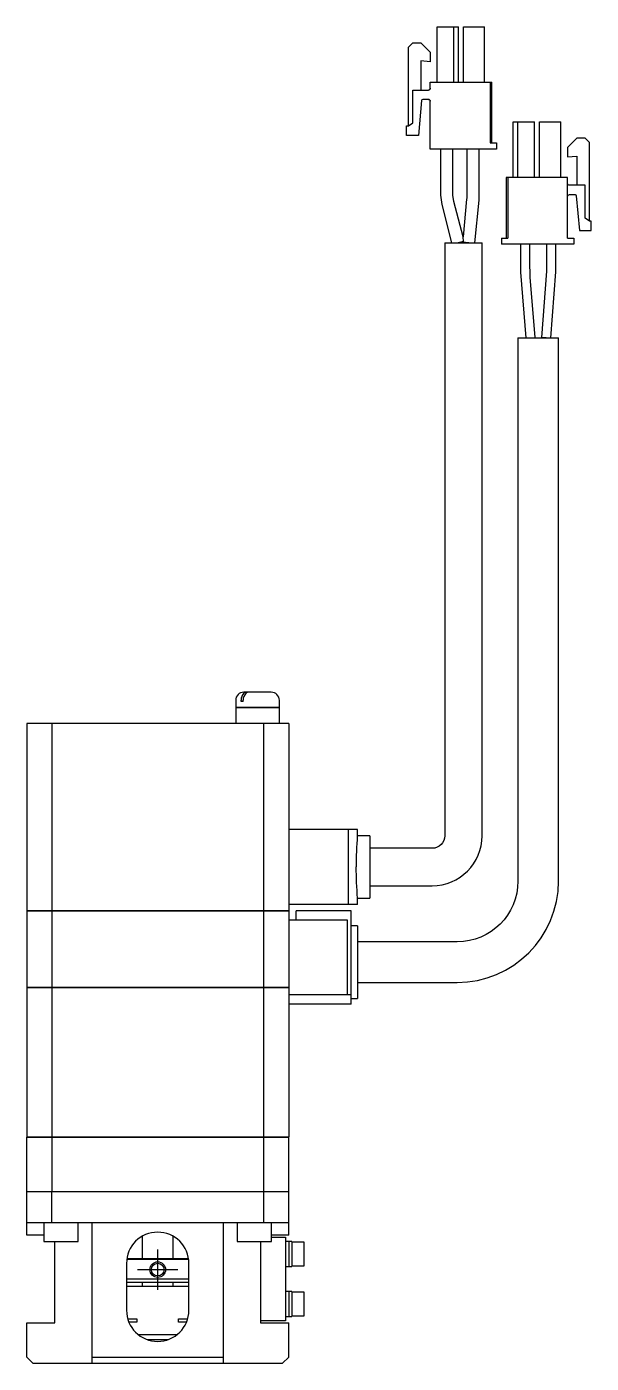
# Model space of a CAD drawing. Extents: x 0 to 1346, y -8 to 1139.
# Drawn here: x 418 to 508.5, y 173.5 to 387.6 of the extents above; entities that cross this region are included whole.
import ezdxf

# ---------------------------------------------------------------- set-up
doc = ezdxf.new("R2010")
doc.units = 0
doc.header["$LTSCALE"] = 0.5
doc.linetypes.add('CENTER', pattern=[50.8, 31.75, -6.35, 6.35, -6.35])
for name, color, linetype in [('MSM_CENTER', 1, 'CENTER'), ('MSM_CONTINUOUS', 7, 'CONTINUOUS'), ('MSM_NARROW', 5, 'CONTINUOUS')]:
    doc.layers.add(name, color=color, linetype=linetype)

msp = doc.modelspace()

# ---------------------------------------------------------------- linework, layer by layer
at = {"layer": 'MSM_CENTER'}
for p, q in [((439, 185.25), (439, 191.75)), ((435.75, 188.5), (442.25, 188.5))]:
    msp.add_line(p, q, dxfattribs=at)
at = {"layer": 'MSM_CONTINUOUS'}
for p, q in [((483.8, 378.7), (483.8, 387.6)), ((483.8, 387.6), (487.2, 387.6)), ((483.8, 378.7), (483.8, 387.6)), ((486.45, 378.7), (486.45, 387.6)), ((487.2, 378.7), (487.2, 387.6)), ((488, 378.7), (488, 387.6)), ((488, 387.6), (491.4, 387.6)), ((488, 378.7), (488, 387.6)), ((491.4, 378.7), (491.4, 387.6)), ((479.2, 384.3), (479.9, 385)), ((479.2, 384.3), (479.9, 385)), ((479.2, 371.7), (479.2, 384.3)), ((479.2, 371.7), (479.2, 384.3)), ((479.9, 385), (481.2, 385)), ((481.2, 385), (482.7, 383.5)), ((482.7, 383.5), (482.7, 382)), ((482.7, 382), (481.2, 382.13)), ((481.2, 382.13), (481.2, 377.45)), ((482.7, 382), (481.2, 382.13)), ((479.9, 372.2), (479.9, 377.45)), ((479.9, 377.45), (482.4, 377.45)), ((479.9, 372.2), (479.9, 377.45)), ((482.7, 377.75), (482.7, 378.7)), ((482.7, 378.7), (492.55, 378.7)), ((482.7, 377.75), (482.7, 378.7)), ((482.7, 377.75), (482.7, 377.75)), ((492.3, 378.7), (492.3, 369)), ((492.55, 369), (492.55, 378.7)), ((481.3, 375.77), (480.82, 370.2)), ((482.4, 375.95), (481.5, 375.95)), ((482.7, 368), (482.7, 375.65)), ((482.7, 375.65), (482.7, 375.65)), ((482.7, 368), (482.7, 375.65)), ((478.9, 370.2), (478.9, 371.7)), ((478.9, 371.7), (479.2, 371.7)), ((478.9, 370.2), (478.9, 371.7)), ((479.2, 371.7), (479.9, 372.2)), ((479.2, 371.7), (479.9, 372.2)), ((496, 363.45), (496, 372.35)), ((496, 372.35), (499.4, 372.35)), ((496.75, 363.45), (496.75, 372.35)), ((499.4, 363.45), (499.4, 372.35)), ((500.2, 363.45), (500.2, 372.35)), ((500.2, 372.35), (503.6, 372.35)), ((503.6, 363.45), (503.6, 372.35)), ((480.82, 370.2), (478.9, 370.2)), ((492.3, 369), (493.3, 369)), ((493.3, 369), (493.3, 368)), ((506.2, 369.75), (504.7, 368.25)), ((507.5, 369.75), (506.2, 369.75)), ((508.2, 369.05), (507.5, 369.75)), ((508.2, 356.45), (508.2, 369.05)), ((493.3, 368), (482.7, 368)), ((484.33, 368), (484.33, 360.64)), ((486.33, 360.64), (486.33, 368)), ((488.53, 368), (488.53, 360.1)), ((490.53, 360.1), (490.53, 368)), ((504.7, 368.25), (504.7, 366.75)), ((504.7, 366.75), (506.2, 366.88)), ((506.2, 366.88), (506.2, 362.2)), ((504.7, 363.45), (494.85, 363.45)), ((494.85, 363.45), (494.85, 353.75)), ((495.1, 363.45), (495.1, 353.75)), ((504.7, 353.75), (504.7, 363.45)), ((507.5, 362.2), (505, 362.2)), ((507.5, 356.95), (507.5, 362.2)), ((484.33, 360.64), (484.52, 359.13)), ((486.46, 359.63), (486.33, 360.64)), ((488.52, 360), (487.94, 353.95)), ((488.53, 360.1), (488.52, 360)), ((489.86, 353), (490.51, 359.81)), ((490.51, 359.81), (490.53, 360.1)), ((505, 360.7), (505.9, 360.7)), ((506.1, 360.52), (506.59, 354.95)), ((484.52, 359.13), (486.12, 353)), ((487.94, 353.95), (486.46, 359.63)), ((508.2, 356.45), (507.5, 356.95)), ((508.5, 356.45), (508.2, 356.45)), ((508.5, 354.95), (508.5, 356.45)), ((488, 353.22), (487.94, 353.95)), ((494.1, 353.75), (494.1, 352.75)), ((494.1, 353.75), (495.1, 353.75)), ((504.7, 353.75), (505.7, 353.75)), ((505.7, 353.75), (505.7, 352.75)), ((506.59, 354.95), (508.5, 354.95)), ((485, 353), (491, 353)), ((485, 353), (485, 258)), ((488, 353.22), (487.15, 353)), ((487.86, 353.19), (487.86, 353.1)), ((488.85, 353), (487.86, 353.1)), ((491, 258), (491, 353)), ((505.7, 352.75), (494.1, 352.75)), ((497.13, 352.75), (497.13, 349.15)), ((498.63, 350.12), (498.63, 352.75)), ((501.33, 352.75), (501.33, 349.12)), ((502.83, 349.12), (502.83, 352.75)), ((498.73, 347.49), (498.63, 350.12)), ((497.16, 348.29), (498, 337.75)), ((499.5, 337.81), (498.73, 347.49)), ((501.3, 348.43), (500.5, 337.81)), ((502, 337.75), (502.8, 348.32)), ((496.75, 337.75), (503.25, 337.75)), ((496.75, 337.75), (496.75, 250.75)), ((501.25, 337.75), (500.5, 337.81)), ((503.25, 250.75), (503.25, 337.75)), ((457.2, 281), (452.8, 281)), ((451.5, 279.7), (451.5, 278.55)), ((458.5, 278.55), (451.5, 278.55)), ((451.5, 278.5), (451.5, 276)), ((458.5, 278.5), (451.5, 278.5)), ((451.55, 278.55), (451.55, 278.5)), ((452.36, 279.5), (452.36, 279.7)), ((452.71, 279.5), (452.36, 279.5)), ((452.71, 279.5), (452.71, 279.7)), ((458.45, 278.5), (458.45, 278.55)), ((458.5, 278.55), (458.5, 279.7)), ((458.5, 276), (458.5, 278.5)), ((460, 276), (418, 276)), ((418, 276), (418, 246.05)), ((422.03, 276), (422.03, 246.05)), ((455.97, 276), (455.97, 246.05)), ((460, 276), (460, 246.05)), ((471, 259), (460, 259)), ((469.57, 247), (469.57, 259)), ((471, 258), (471, 259)), ((473, 258), (471, 258)), ((473, 258), (473, 248)), ((483, 256), (473, 256)), ((473, 250), (483, 250)), ((471, 247), (460, 247)), ((471, 247), (471, 248)), ((471, 248), (473, 248)), ((418, 246.05), (460, 246.05)), ((418, 246), (418, 233.75)), ((418, 246), (460, 246)), ((418.05, 246.05), (418.05, 246)), ((422.03, 246), (422.03, 233.75)), ((422.29, 246.05), (422.29, 246)), ((455.71, 246.05), (455.71, 246)), ((455.97, 246), (455.97, 233.75)), ((459.95, 246.05), (459.95, 246)), ((460, 246), (460, 209.75)), ((469.4, 244.5), (460, 244.5)), ((461.2, 244.5), (461.2, 246)), ((470, 246), (461.2, 246)), ((469.4, 232.5), (469.4, 244.5)), ((470, 231), (470, 246)), ((471, 243.57), (470, 243.57)), ((471, 243.57), (471, 231.93)), ((487, 241), (471, 241)), ((418, 233.75), (460, 233.75)), ((418, 233.7), (418, 209.75)), ((418, 233.7), (460, 233.7)), ((418.05, 233.75), (418.05, 233.7)), ((422.03, 233.7), (422.03, 209.75)), ((422.29, 233.75), (422.29, 233.7)), ((455.71, 233.75), (455.71, 233.7)), ((455.97, 233.7), (455.97, 209.75)), ((459.95, 233.75), (459.95, 233.7)), ((471, 234.5), (487, 234.5)), ((470, 232.5), (460, 232.5)), ((470, 231.93), (471, 231.93)), ((470, 231), (460, 231)), ((418, 209.75), (460, 209.75)), ((418, 209.7), (460, 209.7)), ((418, 194), (418, 209.7)), ((418.05, 209.75), (418.05, 209.7)), ((422.03, 209.7), (422.03, 201)), ((422.29, 209.75), (422.29, 209.7)), ((455.71, 209.75), (455.71, 209.7)), ((455.97, 209.7), (455.97, 201)), ((459.95, 209.75), (459.95, 209.7)), ((460, 194), (460, 209.7)), ((418, 201), (460, 201)), ((422, 201), (422, 196)), ((456, 196), (456, 201)), ((460, 196), (418, 196)), ((420.75, 196), (420.75, 193)), ((426.25, 193), (426.25, 196)), ((428.5, 173.5), (428.5, 196)), ((449.5, 196), (449.5, 173.5)), ((451.75, 196), (451.75, 193)), ((457.25, 193), (457.25, 196)), ((420.75, 194), (418, 194)), ((420.75, 193), (426.25, 193)), ((422.5, 180), (422.5, 193)), ((436.5, 193.83), (436.5, 190.3)), ((441.5, 190.3), (441.5, 193.83)), ((451.75, 193), (457.25, 193)), ((455.5, 193), (455.5, 180)), ((460, 194), (457.25, 194)), ((457.25, 193.7), (459.5, 193.7)), ((459.5, 193.7), (459.5, 180.3)), ((460.5, 193), (459.5, 193)), ((460, 193), (460, 189)), ((460.5, 193), (460.5, 189)), ((462.5, 192.9), (460.5, 192.9)), ((462.5, 189.1), (462.5, 192.9)), ((434, 189.5), (434, 182)), ((443.97, 190.1), (434.04, 190.1)), ((434.06, 190.3), (443.94, 190.3)), ((444, 182), (444, 189.5)), ((459.5, 189), (460.5, 189)), ((460.5, 189.1), (462.5, 189.1)), ((434, 187), (444, 187)), ((434, 186.5), (444, 186.5)), ((436.5, 186.5), (436.5, 185.8)), ((441.5, 185.8), (441.5, 186.5)), ((444, 185.8), (434, 185.8)), ((460.5, 185), (459.5, 185)), ((460, 185), (460, 181)), ((460.5, 185), (460.5, 181)), ((462.5, 184.9), (460.5, 184.9)), ((462.5, 181.1), (462.5, 184.9)), ((418, 180), (422.5, 180)), ((418, 174.5), (418, 180)), ((434.2, 180.6), (435.67, 180.6)), ((435.67, 180.1), (434.38, 180.1)), ((435.65, 180.6), (435.65, 180.1)), ((435.67, 180.6), (435.67, 180.1)), ((442.33, 180.6), (443.8, 180.6)), ((442.33, 180.1), (442.33, 180.6)), ((443.63, 180.1), (442.33, 180.1)), ((442.35, 180.1), (442.35, 180.6)), ((459.5, 180.3), (455.5, 180.3)), ((455.5, 180), (460, 180)), ((459.5, 181), (460.5, 181)), ((460, 174.5), (460, 180)), ((460.5, 181.1), (462.5, 181.1)), ((435.87, 178.1), (442.13, 178.1)), ((437.3, 177.3), (440.71, 177.3)), ((437.75, 177.3), (437.75, 177.16)), ((440.25, 177.16), (440.25, 177.3)), ((418, 174.5), (419, 173.5)), ((419, 173.5), (459, 173.5)), ((428.5, 174.5), (449.5, 174.5)), ((459, 173.5), (460, 174.5))]:
    msp.add_line(p, q, dxfattribs=at)
for points in [[(499.5, 337.81, 0), (499.5, 337.81, 0), (499.5, 337.81, 0), (499.5, 337.81, 0), (499.5, 337.81, 0), (499.5, 337.81, 0), (499.5, 337.81, 0), (499.5, 337.81, 0), (499.5, 337.81, 0), (499.5, 337.81, 0), (499.5, 337.81, 0), (499.5, 337.8, 0), (499.5, 337.8, 0), (499.5, 337.8, 0), (499.5, 337.8, 0), (499.5, 337.8, 0), (499.5, 337.8, 0), (499.5, 337.8, 0), (499.5, 337.8, 0), (499.5, 337.8, 0), (499.5, 337.8, 0), (499.5, 337.8, 0), (499.5, 337.8, 0), (499.5, 337.8, 0), (499.5, 337.8, 0), (499.5, 337.8, 0), (499.5, 337.8, 0), (499.5, 337.8, 0), (499.5, 337.8, 0), (499.5, 337.8, 0), (499.5, 337.8, 0), (499.5, 337.8, 0), (499.5, 337.8, 0), (499.5, 337.79, 0), (499.5, 337.79, 0), (499.5, 337.79, 0), (499.5, 337.79, 0), (499.5, 337.79, 0), (499.5, 337.79, 0), (499.5, 337.79, 0), (499.5, 337.79, 0), (499.5, 337.79, 0), (499.5, 337.79, 0), (499.5, 337.79, 0), (499.5, 337.79, 0), (499.5, 337.79, 0), (499.5, 337.79, 0), (499.5, 337.79, 0), (499.5, 337.79, 0), (499.5, 337.79, 0), (499.5, 337.79, 0), (499.5, 337.79, 0), (499.5, 337.79, 0), (499.5, 337.79, 0), (499.5, 337.79, 0), (499.5, 337.78, 0), (499.5, 337.78, 0), (499.5, 337.78, 0), (499.49, 337.78, 0), (499.49, 337.78, 0), (499.49, 337.78, 0), (499.49, 337.78, 0), (499.49, 337.78, 0), (499.49, 337.78, 0), (499.49, 337.78, 0), (499.49, 337.78, 0), (499.49, 337.78, 0), (499.49, 337.78, 0), (499.49, 337.78, 0), (499.49, 337.78, 0), (499.49, 337.78, 0), (499.49, 337.78, 0), (499.49, 337.78, 0), (499.49, 337.78, 0), (499.49, 337.77, 0), (499.49, 337.77, 0), (499.49, 337.77, 0), (499.49, 337.77, 0), (499.49, 337.77, 0), (499.49, 337.77, 0), (499.49, 337.77, 0), (499.49, 337.77, 0), (499.49, 337.77, 0), (499.49, 337.77, 0), (499.49, 337.77, 0), (499.49, 337.77, 0), (499.49, 337.77, 0), (499.49, 337.77, 0), (499.49, 337.77, 0), (499.49, 337.77, 0), (499.49, 337.77, 0), (499.49, 337.77, 0), (499.49, 337.77, 0), (499.49, 337.77, 0), (499.49, 337.77, 0), (499.48, 337.77, 0), (499.48, 337.76, 0), (499.48, 337.76, 0), (499.48, 337.76, 0), (499.48, 337.76, 0), (499.48, 337.76, 0), (499.48, 337.76, 0), (499.48, 337.76, 0), (499.48, 337.76, 0), (499.48, 337.76, 0), (499.48, 337.76, 0), (499.48, 337.76, 0), (499.48, 337.76, 0), (499.48, 337.76, 0), (499.48, 337.76, 0), (499.48, 337.76, 0), (499.48, 337.76, 0), (499.48, 337.76, 0), (499.48, 337.76, 0), (499.48, 337.76, 0), (499.48, 337.76, 0), (499.48, 337.76, 0), (499.48, 337.75, 0), (499.48, 337.75, 0), (499.48, 337.75, 0), (499.47, 337.75, 0), (499.47, 337.75, 0), (499.47, 337.75, 0), (499.47, 337.75, 0), (499.47, 337.75, 0), (499.47, 337.75, 0), (499.47, 337.75, 0), (499.47, 337.75, 0), (499.47, 337.75, 0)], [(500.5, 337.81, 0), (500.5, 337.81, 0), (500.5, 337.81, 0), (500.5, 337.81, 0), (500.5, 337.8, 0), (500.5, 337.8, 0), (500.5, 337.8, 0), (500.5, 337.8, 0), (500.5, 337.8, 0), (500.5, 337.8, 0), (500.5, 337.8, 0), (500.5, 337.8, 0), (500.5, 337.8, 0), (500.5, 337.8, 0), (500.5, 337.8, 0), (500.5, 337.8, 0), (500.5, 337.8, 0), (500.5, 337.8, 0), (500.5, 337.8, 0), (500.5, 337.8, 0), (500.5, 337.8, 0), (500.5, 337.8, 0), (500.5, 337.8, 0), (500.5, 337.8, 0), (500.5, 337.8, 0), (500.5, 337.8, 0), (500.5, 337.8, 0), (500.5, 337.79, 0), (500.5, 337.79, 0), (500.5, 337.79, 0), (500.5, 337.79, 0), (500.5, 337.79, 0), (500.5, 337.79, 0), (500.5, 337.79, 0), (500.5, 337.79, 0), (500.5, 337.79, 0), (500.5, 337.79, 0), (500.5, 337.79, 0), (500.5, 337.79, 0), (500.5, 337.79, 0), (500.5, 337.79, 0), (500.5, 337.79, 0), (500.51, 337.79, 0), (500.51, 337.79, 0), (500.51, 337.79, 0), (500.51, 337.79, 0), (500.51, 337.79, 0), (500.51, 337.79, 0), (500.51, 337.79, 0), (500.51, 337.79, 0), (500.51, 337.78, 0), (500.51, 337.78, 0), (500.51, 337.78, 0), (500.51, 337.78, 0), (500.51, 337.78, 0), (500.51, 337.78, 0), (500.51, 337.78, 0), (500.51, 337.78, 0), (500.51, 337.78, 0), (500.51, 337.78, 0), (500.51, 337.78, 0), (500.51, 337.78, 0), (500.51, 337.78, 0), (500.51, 337.78, 0), (500.51, 337.78, 0), (500.51, 337.78, 0), (500.51, 337.78, 0), (500.51, 337.78, 0), (500.51, 337.78, 0), (500.51, 337.78, 0), (500.51, 337.78, 0), (500.51, 337.77, 0), (500.51, 337.77, 0), (500.51, 337.77, 0), (500.51, 337.77, 0), (500.51, 337.77, 0), (500.51, 337.77, 0), (500.51, 337.77, 0), (500.51, 337.77, 0), (500.51, 337.77, 0), (500.51, 337.77, 0), (500.51, 337.77, 0), (500.51, 337.77, 0), (500.51, 337.77, 0), (500.51, 337.77, 0), (500.51, 337.77, 0), (500.51, 337.77, 0), (500.51, 337.77, 0), (500.51, 337.77, 0), (500.51, 337.77, 0), (500.52, 337.77, 0), (500.52, 337.77, 0), (500.52, 337.77, 0), (500.52, 337.77, 0), (500.52, 337.76, 0), (500.52, 337.76, 0), (500.52, 337.76, 0), (500.52, 337.76, 0), (500.52, 337.76, 0), (500.52, 337.76, 0), (500.52, 337.76, 0), (500.52, 337.76, 0), (500.52, 337.76, 0), (500.52, 337.76, 0), (500.52, 337.76, 0), (500.52, 337.76, 0), (500.52, 337.76, 0), (500.52, 337.76, 0), (500.52, 337.76, 0), (500.52, 337.76, 0), (500.52, 337.76, 0), (500.52, 337.76, 0), (500.52, 337.76, 0), (500.52, 337.76, 0), (500.52, 337.76, 0), (500.52, 337.76, 0), (500.52, 337.75, 0), (500.52, 337.75, 0), (500.52, 337.75, 0), (500.53, 337.75, 0), (500.53, 337.75, 0), (500.53, 337.75, 0), (500.53, 337.75, 0), (500.53, 337.75, 0), (500.53, 337.75, 0), (500.53, 337.75, 0), (500.53, 337.75, 0), (500.53, 337.75, 0), (500.53, 337.75, 0)]]:
    msp.add_polyline3d(points, dxfattribs=at)
msp.add_circle((439, 188.5), 1.01, dxfattribs=at)
for centre, radius, start, end in [((482.4, 377.75), 0.3, 270, 0), ((482.4, 377.75), 0.3, 270, 0), ((481.5, 375.75), 0.2, 90, 175), ((482.4, 375.65), 0.3, 0, 90), ((507.88, 349.15), 10.75, 180, 184.548), ((492.08, 349.12), 10.75, 355.7108, 0), ((452.8, 279.7), 1.3, 90, 180), ((453.76, 279.78), 1.41, 131.3743, 182.8178), ((454.09, 279.79), 1.39, 132.8199, 183.04), ((453.3, 280.25), 0.751, 91.7681, 128.8955), ((453.65, 280.25), 0.754, 95.8166, 131.8939), ((457.2, 279.7), 1.3, 0, 90), ((531.02, 252.99), 60.23, 175.2289, 179.9909), ((483, 258), 8, 270, 0), ((531.04, 253.01), 60.26, 180.0102, 184.77), ((487, 250.75), 16.25, 270, 0), ((439, 189.5), 5, 0, 180), ((439, 182), 5, 180, 0)]:
    msp.add_arc(centre, radius, start, end, dxfattribs=at)
at = {"layer": 'MSM_CONTINUOUS', "extrusion": (0, 0, -1)}
for centre, radius, start, end in [((-482.4, 377.75), 0.3, 180, 270), ((-482.4, 377.75), 0.3, 180, 270), ((-482.4, 375.65), 0.3, 90, 180), ((-482.4, 375.65), 0.3, 90, 180), ((-505, 362.5), 0.3, 270, 0), ((-505, 360.4), 0.3, 0, 90), ((-505.9, 360.5), 0.2, 90, 175), ((-492.08, 349.12), 9.25, 180, 184.2892), ((-483, 258), 2, 180, 270), ((-487, 250.75), 9.75, 180, 270)]:
    msp.add_arc(centre, radius, start, end, dxfattribs=at)
at = {"layer": 'MSM_NARROW'}
msp.add_circle((439, 188.5), 1.25, dxfattribs=at)
msp.add_circle((439, 188.5), 1.25, dxfattribs=at)

doc.saveas('drawing.dxf')
